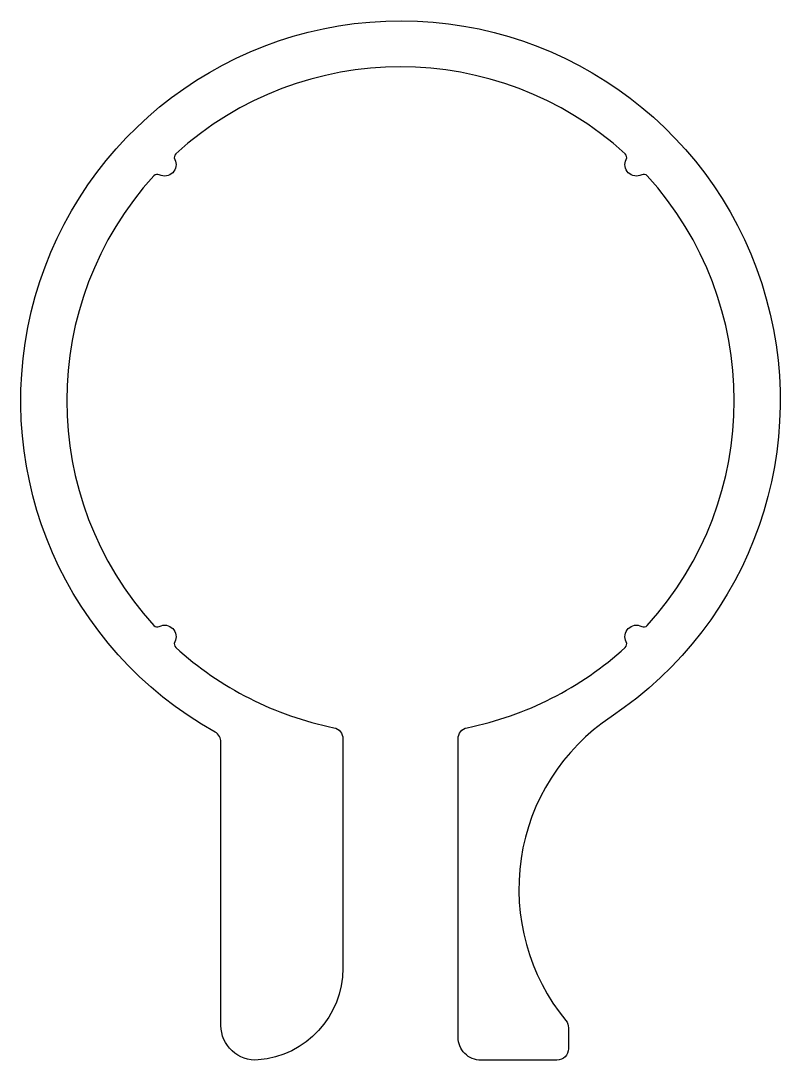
# Model space of a CAD drawing. Extents: x 142.3 to 175.3, y 194.6 to 239.7.
import ezdxf

# ---------------------------------------------------------------- set-up
doc = ezdxf.new("R2010")
doc.units = 0
doc.header["$LTSCALE"] = 15
doc.layers.get('0').update_dxf_attribs({"linetype": 'CONTINUOUS'})

msp = doc.modelspace()

# ---------------------------------------------------------------- linework, layer by layer
at = {"color": 0, "linetype": 'BYBLOCK', "ltscale": 0.05}
msp.add_lwpolyline([(161.262, 195.553), (161.262, 208.506, -0.356394), (161.662, 208.996, 0.135177), (168.527, 212.483, 0.338179), (168.57, 212.722, -0.727455), (169.243, 213.395, 0.338179), (169.482, 213.438, 0.387178), (169.482, 232.967, 0.338179), (169.243, 233.011, -0.727455), (168.57, 233.683, 0.338179), (168.527, 233.922, 0.387178), (148.998, 233.922, 0.338179), (148.954, 233.683, -0.727455), (148.282, 233.011, 0.338179), (148.043, 232.967, 0.387178), (148.043, 213.438, 0.338179), (148.282, 213.395, -0.727455), (148.954, 212.722, 0.338179), (148.998, 212.483, 0.135177), (155.862, 208.996, -0.356394), (156.262, 208.506), (156.262, 198.553, -0.390947), (152.582, 194.566, -0.437869), (150.962, 196.061), (150.962, 208.367, 0.271578), (150.706, 208.803, -3.551155), (167.913, 209.473, 0.443665), (165.949, 196.273, -0.17356), (166.062, 195.956), (166.062, 195.053, -0.414214), (165.562, 194.553), (162.262, 194.553, -0.414214)], format="xyb", close=True, dxfattribs=at)

doc.saveas('drawing.dxf')
